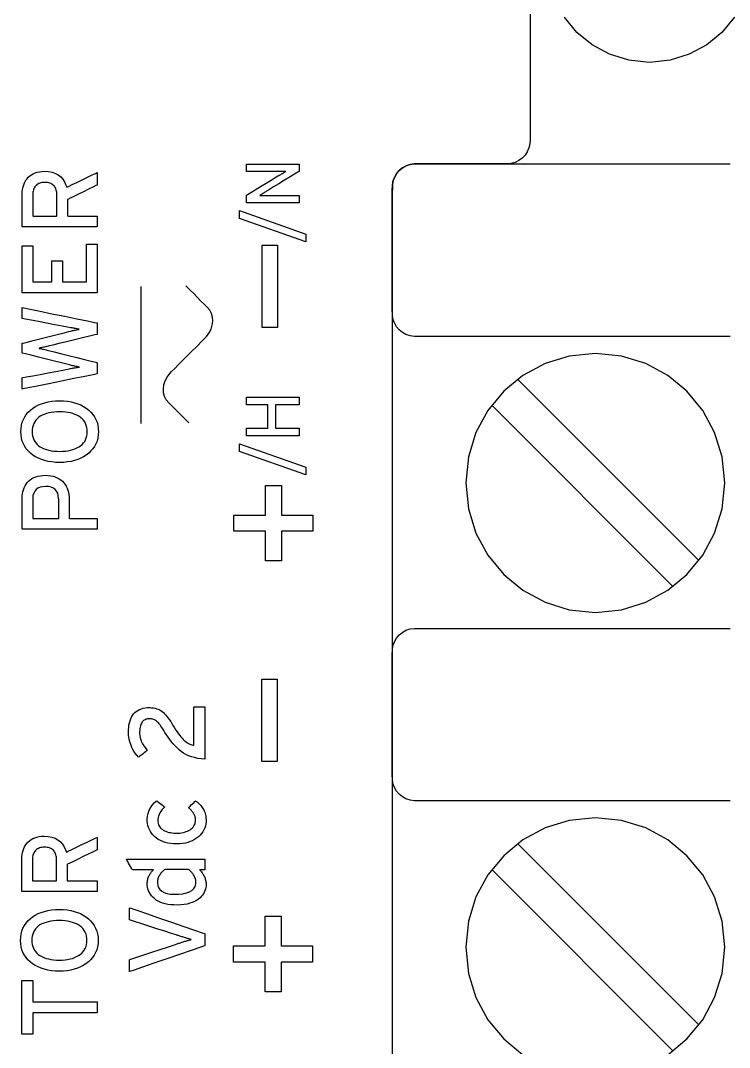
# Model space of a CAD drawing. Extents: x 1 to 47.7, y 0.2 to 35.
# Drawn here: x 36.652 to 37.568, y 16.23 to 17.557 of the extents above; entities that cross this region are included whole.
import ezdxf

# ---------------------------------------------------------------- set-up
doc = ezdxf.new("R2010")
doc.units = 0
doc.header["$MEASUREMENT"] = 0
doc.layers.add('7_0_____DWG', color=7, linetype='CONTINUOUS')

msp = doc.modelspace()

# ---------------------------------------------------------------- linework, layer by layer
at = {"layer": '7_0_____DWG'}
for points in [[(37.3103, 17.581), (37.3103, 17.546), (37.3103, 17.5077), (37.3103, 17.4703), (37.3103, 17.4377), (37.3103, 17.4138), (37.3103, 17.4027), (37.31, 17.3977), (37.3087, 17.3923), (37.3065, 17.3873), (37.3036, 17.3829), (37.2999, 17.379), (37.2957, 17.3758), (37.2909, 17.3735), (37.2857, 17.372), (37.2801, 17.3714)], [(37.5741, 17.5611), (37.5579, 17.5415), (37.5383, 17.5254), (37.5158, 17.5131), (37.4909, 17.5054), (37.4642, 17.5027), (37.4375, 17.5054), (37.4127, 17.5131), (37.3902, 17.5254), (37.3706, 17.5415), (37.3544, 17.5611)], [(37.5685, 17.1486), (37.5362, 17.1486), (37.4821, 17.1486), (37.4145, 17.1486), (37.3415, 17.1486), (37.2714, 17.1486), (37.2126, 17.1486), (37.1733, 17.1486), (37.1606, 17.1486), (37.155, 17.1493), (37.1498, 17.151), (37.1451, 17.1536), (37.141, 17.1571), (37.1375, 17.1612), (37.1348, 17.166), (37.133, 17.1712), (37.1322, 17.1769), (37.1321, 17.1819), (37.1321, 17.196), (37.1321, 17.2183), (37.1321, 17.2456), (37.1321, 17.2744), (37.1321, 17.3016), (37.1321, 17.3239), (37.1321, 17.3381), (37.1322, 17.3431), (37.133, 17.3487), (37.1348, 17.354), (37.1375, 17.3587), (37.141, 17.3629), (37.1451, 17.3663), (37.1498, 17.369), (37.155, 17.3707), (37.1606, 17.3714), (37.1733, 17.3714), (37.2126, 17.3714), (37.2714, 17.3714), (37.3415, 17.3714), (37.4145, 17.3714), (37.4821, 17.3714), (37.5362, 17.3714), (37.5685, 17.3714)], [(37.2801, 17.3714), (37.2759, 17.3714), (37.2645, 17.3714), (37.2481, 17.3714), (37.2288, 17.3714), (37.2087, 17.3714), (37.1898, 17.3714), (37.1743, 17.3714), (37.1641, 17.3714), (37.1603, 17.3714), (37.155, 17.3707), (37.15, 17.369), (37.1454, 17.3666), (37.1414, 17.3633), (37.138, 17.3595), (37.1353, 17.355), (37.1334, 17.3501), (37.1323, 17.3447), (37.1321, 17.3295), (37.1321, 17.2069), (37.1321, 16.9797), (37.1321, 16.6828), (37.1321, 16.3509), (37.1321, 16.019)], [(37.0204, 17.2809), (37.0204, 17.2709), (36.9349, 17.3011), (36.9349, 17.3111), (37.0204, 17.2809)], [(36.7511, 17.205), (36.6539, 17.205), (36.6539, 17.2657), (36.668, 17.2657), (36.668, 17.2191), (36.6922, 17.2191), (36.6922, 17.2462), (36.7063, 17.2462), (36.7063, 17.2191), (36.737, 17.2191), (36.737, 17.2677), (36.7511, 17.2677), (36.7511, 17.205)], [(36.984, 17.1602), (36.9641, 17.1602), (36.9641, 17.2664), (36.984, 17.2664), (36.984, 17.1602)], [(36.8077, 17.036), (36.8077, 17.2132)], [(36.8696, 17.0368), (36.8689, 17.0375), (36.8669, 17.0395), (36.8639, 17.0425), (36.8602, 17.0462), (36.856, 17.0504), (36.8517, 17.0547), (36.8474, 17.059), (36.8434, 17.063), (36.8402, 17.0667), (36.8379, 17.0711), (36.8367, 17.0758), (36.8364, 17.0809), (36.837, 17.086), (36.8386, 17.0912), (36.8412, 17.0961), (36.8446, 17.1008), (36.8469, 17.1032), (36.8506, 17.1069), (36.8567, 17.113), (36.8643, 17.1206), (36.8723, 17.1286), (36.8799, 17.1362), (36.886, 17.1423), (36.8897, 17.146), (36.892, 17.1484), (36.8954, 17.1531), (36.898, 17.1581), (36.8996, 17.1632), (36.9002, 17.1684), (36.8999, 17.1734), (36.8987, 17.1782), (36.8964, 17.1825), (36.8932, 17.1863), (36.8891, 17.1903), (36.8846, 17.1948), (36.88, 17.1994), (36.8756, 17.2039), (36.8716, 17.2079), (36.8683, 17.2111), (36.8662, 17.2132), (36.8654, 17.214)], [(37.5282, 16.859), (37.2939, 17.0933)], [(37.0117, 17.0603), (36.9811, 17.0603), (36.9811, 17.03), (37.0117, 17.03), (37.0117, 17.0201), (36.9436, 17.0201), (36.9436, 17.03), (36.9712, 17.03), (36.9712, 17.0603), (36.9436, 17.0603), (36.9436, 17.0702), (37.0117, 17.0702), (37.0117, 17.0603)], [(37.4947, 16.8256), (37.2605, 17.0599)], [(37.0204, 16.9798), (37.0204, 16.9697), (36.9349, 17), (36.9349, 17.01), (37.0204, 16.9798)], [(36.989, 16.9177), (37.0296, 16.9177), (37.0296, 16.897), (36.989, 16.897), (36.989, 16.8587), (36.9682, 16.8587), (36.9682, 16.897), (36.9276, 16.897), (36.9276, 16.9177), (36.9682, 16.9177), (36.9682, 16.9562), (36.989, 16.9562), (36.989, 16.9177)], [(37.5685, 16.5485), (37.5362, 16.5485), (37.4821, 16.5485), (37.4145, 16.5485), (37.3415, 16.5485), (37.2714, 16.5485), (37.2126, 16.5485), (37.1733, 16.5485), (37.1606, 16.5486), (37.155, 16.5493), (37.1498, 16.551), (37.1451, 16.5536), (37.141, 16.5571), (37.1375, 16.5612), (37.1348, 16.566), (37.133, 16.5712), (37.1322, 16.5769), (37.1321, 16.5819), (37.1321, 16.596), (37.1321, 16.6183), (37.1321, 16.6456), (37.1321, 16.6744), (37.1321, 16.7016), (37.1321, 16.7239), (37.1321, 16.7381), (37.1322, 16.7431), (37.133, 16.7487), (37.1348, 16.754), (37.1375, 16.7587), (37.141, 16.7629), (37.1451, 16.7663), (37.1498, 16.769), (37.155, 16.7707), (37.1606, 16.7714), (37.1733, 16.7714), (37.2126, 16.7714), (37.2714, 16.7714), (37.3415, 16.7714), (37.4145, 16.7714), (37.4821, 16.7714), (37.5362, 16.7714), (37.5685, 16.7714)], [(36.9836, 16.5996), (36.9637, 16.5996), (36.9637, 16.7058), (36.9836, 16.7058), (36.9836, 16.5996)], [(37.4879, 16.2206), (37.5127, 16.241), (37.5331, 16.2658), (37.5485, 16.2943), (37.5582, 16.3257), (37.5616, 16.3594), (37.5582, 16.3931), (37.5485, 16.4245), (37.5331, 16.4529), (37.5127, 16.4777), (37.4879, 16.4981), (37.4596, 16.5136), (37.4282, 16.5233), (37.3945, 16.5267), (37.3608, 16.5233), (37.3294, 16.5136), (37.3009, 16.4981), (37.2761, 16.4777), (37.2557, 16.4529), (37.2402, 16.4245), (37.2305, 16.3931), (37.227, 16.3594), (37.2305, 16.3257), (37.2402, 16.2943), (37.2557, 16.2658), (37.2761, 16.241), (37.3009, 16.2206)], [(37.5282, 16.259), (37.2939, 16.4933)], [(37.4947, 16.2256), (37.2605, 16.4599)], [(36.9886, 16.3611), (37.0291, 16.3611), (37.0291, 16.3403), (36.9886, 16.3403), (36.9886, 16.302), (36.9678, 16.302), (36.9678, 16.3403), (36.9272, 16.3403), (36.9272, 16.3611), (36.9678, 16.3611), (36.9678, 16.3995), (36.9886, 16.3995), (36.9886, 16.3611)], [(36.6677, 16.2889), (36.7507, 16.2889), (36.7507, 16.2748), (36.6677, 16.2748), (36.6677, 16.2473), (36.6535, 16.2473), (36.6535, 16.3164), (36.6677, 16.3164), (36.6677, 16.2889)]]:
    msp.add_lwpolyline(points, dxfattribs=at)
for points in [[(37.0117, 17.3619), (37.0101, 17.361), (37.006, 17.3584), (37, 17.3547), (36.9929, 17.3504), (36.9856, 17.3459), (36.9788, 17.3417), (36.9733, 17.3383), (36.9698, 17.3362), (36.9687, 17.3355), (36.9676, 17.3348), (36.9666, 17.3342), (36.9656, 17.3336), (36.9646, 17.333), (36.9637, 17.3325), (36.9627, 17.332), (36.9619, 17.3314), (36.961, 17.3309), (36.9615, 17.3307), (36.9632, 17.3307), (36.9649, 17.3307), (36.9666, 17.3308), (36.9684, 17.3308), (36.9703, 17.3308), (36.9722, 17.3308), (36.9741, 17.3308), (36.9761, 17.3308), (36.9774, 17.3308), (36.9805, 17.3308), (36.9853, 17.3308), (36.991, 17.3308), (36.9971, 17.3308), (37.0028, 17.3308), (37.0075, 17.3308), (37.0107, 17.3308), (37.0117, 17.3308), (37.0117, 17.3304), (37.0117, 17.3294), (37.0117, 17.328), (37.0117, 17.3264), (37.0117, 17.3248), (37.0117, 17.3233), (37.0117, 17.3221), (37.0117, 17.3214), (37.0112, 17.3213), (37.0068, 17.3213), (36.9988, 17.3213), (36.9884, 17.3213), (36.9768, 17.3213), (36.9654, 17.3213), (36.9552, 17.3213), (36.9476, 17.3213), (36.9438, 17.3213), (36.9436, 17.3214), (36.9436, 17.3223), (36.9436, 17.3236), (36.9436, 17.3252), (36.9436, 17.3269), (36.9436, 17.3286), (36.9436, 17.33), (36.9436, 17.331), (36.9436, 17.3313), (36.9451, 17.3322), (36.9492, 17.3347), (36.955, 17.3382), (36.9618, 17.3423), (36.969, 17.3466), (36.9756, 17.3506), (36.981, 17.3538), (36.9844, 17.3559), (36.9855, 17.3566), (36.9868, 17.3573), (36.988, 17.358), (36.9892, 17.3587), (36.9903, 17.3593), (36.9914, 17.36), (36.9925, 17.3605), (36.9935, 17.3611), (36.9944, 17.3616), (36.9939, 17.3618), (36.9922, 17.3618), (36.9904, 17.3618), (36.9887, 17.3618), (36.9868, 17.3618), (36.985, 17.3618), (36.983, 17.3618), (36.9811, 17.3618), (36.979, 17.3617), (36.9778, 17.3617), (36.9746, 17.3617), (36.9699, 17.3617), (36.9642, 17.3617), (36.9582, 17.3617), (36.9525, 17.3617), (36.9477, 17.3617), (36.9446, 17.3617), (36.9436, 17.3618), (36.9436, 17.3622), (36.9436, 17.3632), (36.9436, 17.3646), (36.9436, 17.3662), (36.9436, 17.3678), (36.9436, 17.3693), (36.9436, 17.3705), (36.9436, 17.3712), (36.9441, 17.3713), (36.9485, 17.3713), (36.9565, 17.3713), (36.9669, 17.3713), (36.9785, 17.3713), (36.9899, 17.3713), (37.0001, 17.3713), (37.0077, 17.3713), (37.0114, 17.3713), (37.0117, 17.3711), (37.0117, 17.3704), (37.0117, 17.3692), (37.0117, 17.3677), (37.0117, 17.3661), (37.0117, 17.3645), (37.0117, 17.3632), (37.0117, 17.3623)], [(36.683, 17.362), (36.6881, 17.3616), (36.6928, 17.3607), (36.697, 17.3593), (36.7007, 17.3573), (36.7039, 17.3548), (36.7066, 17.3518), (36.7088, 17.3482), (36.7105, 17.3441), (36.7116, 17.3413), (36.714, 17.3425), (36.7187, 17.3448), (36.7247, 17.3477), (36.7315, 17.351), (36.7383, 17.3543), (36.7443, 17.3572), (36.7488, 17.3593), (36.751, 17.3604), (36.7511, 17.3601), (36.7511, 17.3588), (36.7511, 17.3566), (36.7511, 17.354), (36.7511, 17.3512), (36.7511, 17.3485), (36.7511, 17.3462), (36.7511, 17.3447), (36.7511, 17.3442), (36.7494, 17.3434), (36.7454, 17.3414), (36.7398, 17.3387), (36.7334, 17.3356), (36.7268, 17.3324), (36.7207, 17.3294), (36.7159, 17.3271), (36.7131, 17.3257), (36.7126, 17.3254), (36.7126, 17.3239), (36.7126, 17.3213), (36.7126, 17.318), (36.7126, 17.3144), (36.7126, 17.3108), (36.7126, 17.3076), (36.7126, 17.3053), (36.7126, 17.3043), (36.7136, 17.3042), (36.717, 17.3042), (36.7222, 17.3042), (36.7285, 17.3042), (36.7352, 17.3042), (36.7415, 17.3042), (36.7467, 17.3042), (36.7501, 17.3042), (36.7511, 17.3042), (36.7511, 17.3035), (36.7511, 17.302), (36.7511, 17.3), (36.7511, 17.2977), (36.7511, 17.2953), (36.7511, 17.2931), (36.7511, 17.2915), (36.7511, 17.2905), (36.75, 17.2904), (36.7429, 17.2904), (36.7307, 17.2904), (36.7154, 17.2904), (36.6987, 17.2904), (36.6823, 17.2904), (36.6682, 17.2904), (36.6582, 17.2904), (36.6539, 17.2904), (36.6539, 17.2917), (36.6539, 17.2956), (36.6539, 17.3013), (36.6539, 17.3081), (36.6539, 17.3153), (36.6539, 17.322), (36.6539, 17.3274), (36.6539, 17.3309), (36.6539, 17.3325), (36.6541, 17.3354), (36.6544, 17.3382), (36.6549, 17.3408), (36.6556, 17.3433), (36.6565, 17.3458), (36.6576, 17.3481), (36.6588, 17.3503), (36.6603, 17.3524), (36.6619, 17.3543), (36.6638, 17.3561), (36.6659, 17.3576), (36.6682, 17.3589), (36.6707, 17.36), (36.6735, 17.3608), (36.6764, 17.3614), (36.6796, 17.3618)], [(36.6834, 17.3477), (36.6816, 17.3476), (36.6799, 17.3474), (36.6783, 17.3471), (36.6768, 17.3467), (36.6755, 17.3461), (36.6742, 17.3455), (36.6731, 17.3447), (36.6721, 17.3438), (36.6711, 17.3428), (36.6703, 17.3417), (36.6696, 17.3405), (36.669, 17.3392), (36.6685, 17.3378), (36.6681, 17.3364), (36.6678, 17.3348), (36.6676, 17.3332), (36.6676, 17.3317), (36.6676, 17.3303), (36.6676, 17.3273), (36.6676, 17.3231), (36.6676, 17.3183), (36.6676, 17.3135), (36.6676, 17.3092), (36.6676, 17.306), (36.6676, 17.3043), (36.6682, 17.3042), (36.671, 17.3042), (36.6753, 17.3042), (36.6805, 17.3042), (36.686, 17.3042), (36.6913, 17.3042), (36.6956, 17.3042), (36.6983, 17.3042), (36.6989, 17.3043), (36.6989, 17.306), (36.6989, 17.3092), (36.6989, 17.3135), (36.6989, 17.3183), (36.6989, 17.3231), (36.6989, 17.3273), (36.6989, 17.3303), (36.6989, 17.3317), (36.6989, 17.3332), (36.6987, 17.3348), (36.6985, 17.3363), (36.6981, 17.3377), (36.6977, 17.3391), (36.6971, 17.3404), (36.6964, 17.3416), (36.6956, 17.3427), (36.6947, 17.3437), (36.6937, 17.3446), (36.6925, 17.3454), (36.6913, 17.3461), (36.6899, 17.3467), (36.6885, 17.3471), (36.6869, 17.3474), (36.6852, 17.3476)], [(36.7511, 17.166), (36.7511, 17.1654), (36.7511, 17.164), (36.7511, 17.162), (36.7511, 17.1596), (36.7511, 17.1571), (36.7511, 17.1548), (36.7511, 17.1528), (36.7511, 17.1516), (36.751, 17.1512), (36.7478, 17.1505), (36.7412, 17.1489), (36.7321, 17.1467), (36.7217, 17.1442), (36.7111, 17.1416), (36.7013, 17.1393), (36.6937, 17.1374), (36.6891, 17.1363), (36.6876, 17.136), (36.686, 17.1356), (36.6844, 17.1352), (36.6829, 17.1349), (36.6814, 17.1346), (36.68, 17.1343), (36.6786, 17.134), (36.6772, 17.1337), (36.6759, 17.1334), (36.6762, 17.1332), (36.6776, 17.1329), (36.679, 17.1326), (36.6804, 17.1323), (36.6818, 17.132), (36.6833, 17.1317), (36.6849, 17.1313), (36.6864, 17.131), (36.688, 17.1306), (36.6899, 17.1302), (36.6954, 17.1288), (36.7037, 17.1267), (36.7138, 17.1241), (36.7245, 17.1214), (36.7346, 17.1189), (36.7432, 17.1167), (36.7491, 17.1152), (36.7511, 17.1147), (36.7511, 17.1141), (36.7511, 17.1127), (36.7511, 17.1107), (36.7511, 17.1083), (36.7511, 17.1059), (36.7511, 17.1036), (36.7511, 17.1017), (36.7511, 17.1005), (36.7508, 17.1002), (36.7456, 17.0992), (36.7351, 17.097), (36.7208, 17.0941), (36.7047, 17.0908), (36.6883, 17.0875), (36.6734, 17.0844), (36.6617, 17.082), (36.6549, 17.0807), (36.6539, 17.0806), (36.6539, 17.0816), (36.6539, 17.0833), (36.6539, 17.0855), (36.6539, 17.088), (36.6539, 17.0905), (36.6539, 17.0926), (36.6539, 17.0943), (36.6539, 17.0951), (36.655, 17.0954), (36.6598, 17.0963), (36.6676, 17.0978), (36.6772, 17.0996), (36.6876, 17.1016), (36.6977, 17.1035), (36.7064, 17.1052), (36.7126, 17.1063), (36.7153, 17.1068), (36.7166, 17.1071), (36.718, 17.1074), (36.7194, 17.1076), (36.7208, 17.1079), (36.7223, 17.1081), (36.7238, 17.1084), (36.7252, 17.1086), (36.7267, 17.1088), (36.7279, 17.109), (36.7265, 17.1093), (36.725, 17.1096), (36.7235, 17.1099), (36.7221, 17.1102), (36.7207, 17.1105), (36.7192, 17.1108), (36.7178, 17.1111), (36.7164, 17.1114), (36.7152, 17.1117), (36.7117, 17.1126), (36.7049, 17.1143), (36.6958, 17.1166), (36.6855, 17.1192), (36.6751, 17.1219), (36.6658, 17.1242), (36.6585, 17.1261), (36.6544, 17.1271), (36.6539, 17.1274), (36.6539, 17.1282), (36.6539, 17.1298), (36.6539, 17.1317), (36.6539, 17.1338), (36.6539, 17.1358), (36.6539, 17.1377), (36.6539, 17.139), (36.6539, 17.1397), (36.6552, 17.14), (36.6603, 17.1413), (36.6684, 17.1434), (36.6784, 17.1459), (36.689, 17.1486), (36.6993, 17.1511), (36.7081, 17.1533), (36.7143, 17.1549), (36.7168, 17.1555), (36.7179, 17.1558), (36.7191, 17.1561), (36.7203, 17.1564), (36.7216, 17.1566), (36.7229, 17.1569), (36.7242, 17.1572), (36.7255, 17.1574), (36.7269, 17.1577), (36.7278, 17.158), (36.7264, 17.1582), (36.7249, 17.1585), (36.7235, 17.1588), (36.7222, 17.159), (36.7209, 17.1592), (36.7197, 17.1594), (36.7185, 17.1596), (36.7174, 17.1598), (36.7164, 17.1599), (36.7126, 17.1606), (36.7055, 17.162), (36.6961, 17.1637), (36.6856, 17.1657), (36.675, 17.1677), (36.6656, 17.1695), (36.6583, 17.1708), (36.6543, 17.1716), (36.6539, 17.1718), (36.6539, 17.1729), (36.6539, 17.1746), (36.6539, 17.1768), (36.6539, 17.1792), (36.6539, 17.1816), (36.6539, 17.1836), (36.6539, 17.1851), (36.6539, 17.1858), (36.6561, 17.1854), (36.6643, 17.1837), (36.6771, 17.1811), (36.6925, 17.1779), (36.709, 17.1746), (36.7248, 17.1713), (36.7383, 17.1686), (36.7476, 17.1667)], [(37.3945, 16.792), (37.4282, 16.7954), (37.4596, 16.8052), (37.4879, 16.8206), (37.5127, 16.841), (37.5331, 16.8658), (37.5485, 16.8943), (37.5582, 16.9257), (37.5616, 16.9595), (37.5582, 16.9931), (37.5485, 17.0245), (37.5331, 17.053), (37.5127, 17.0777), (37.4879, 17.0981), (37.4596, 17.1136), (37.4282, 17.1233), (37.3945, 17.1267), (37.3608, 17.1233), (37.3294, 17.1136), (37.3009, 17.0981), (37.2761, 17.0777), (37.2557, 17.053), (37.2402, 17.0245), (37.2305, 16.9931), (37.227, 16.9595), (37.2305, 16.9257), (37.2402, 16.8943), (37.2557, 16.8658), (37.2761, 16.841), (37.3009, 16.8206), (37.3294, 16.8052), (37.3608, 16.7954)], [(36.7025, 17.0655), (36.7076, 17.0653), (36.7126, 17.0648), (36.7172, 17.0641), (36.7217, 17.063), (36.7258, 17.0617), (36.7298, 17.0601), (36.7334, 17.0582), (36.7369, 17.056), (36.7401, 17.0535), (36.7429, 17.0508), (36.7454, 17.0478), (36.7476, 17.0447), (36.7493, 17.0413), (36.7507, 17.0377), (36.7517, 17.0338), (36.7524, 17.0298), (36.7526, 17.0255), (36.7524, 17.0213), (36.7517, 17.0173), (36.7507, 17.0135), (36.7493, 17.0099), (36.7476, 17.0066), (36.7454, 17.0035), (36.7429, 17.0006), (36.7401, 16.9979), (36.7369, 16.9954), (36.7334, 16.9932), (36.7298, 16.9912), (36.7258, 16.9896), (36.7217, 16.9882), (36.7172, 16.9871), (36.7126, 16.9864), (36.7076, 16.9859), (36.7025, 16.9857), (36.6973, 16.9859), (36.6924, 16.9864), (36.6877, 16.9871), (36.6832, 16.9882), (36.679, 16.9896), (36.6751, 16.9912), (36.6714, 16.9932), (36.6679, 16.9954), (36.6647, 16.9979), (36.6619, 17.0006), (36.6594, 17.0035), (36.6573, 17.0066), (36.6556, 17.0099), (36.6542, 17.0135), (36.6532, 17.0173), (36.6526, 17.0213), (36.6523, 17.0255), (36.6526, 17.0298), (36.6532, 17.0338), (36.6542, 17.0377), (36.6556, 17.0413), (36.6573, 17.0447), (36.6594, 17.0478), (36.6619, 17.0508), (36.6647, 17.0535), (36.6679, 17.056), (36.6714, 17.0582), (36.6751, 17.0601), (36.679, 17.0617), (36.6832, 17.063), (36.6877, 17.0641), (36.6924, 17.0648), (36.6973, 17.0653)], [(36.7025, 17.0511), (36.6986, 17.051), (36.695, 17.0507), (36.6916, 17.0503), (36.6884, 17.0497), (36.6853, 17.0489), (36.6825, 17.0479), (36.6799, 17.0467), (36.6774, 17.0454), (36.6752, 17.0439), (36.6733, 17.0422), (36.6716, 17.0403), (36.6702, 17.0383), (36.669, 17.0361), (36.6681, 17.0337), (36.6674, 17.0311), (36.667, 17.0284), (36.6669, 17.0255), (36.667, 17.0227), (36.6674, 17.02), (36.6681, 17.0175), (36.669, 17.0152), (36.6702, 17.013), (36.6716, 17.011), (36.6733, 17.0091), (36.6752, 17.0074), (36.6774, 17.0059), (36.6799, 17.0045), (36.6825, 17.0034), (36.6853, 17.0024), (36.6884, 17.0015), (36.6916, 17.0009), (36.695, 17.0005), (36.6986, 17.0002), (36.7025, 17.0001), (36.7062, 17.0002), (36.7098, 17.0005), (36.7132, 17.0009), (36.7164, 17.0015), (36.7194, 17.0024), (36.7222, 17.0034), (36.7248, 17.0045), (36.7272, 17.0059), (36.7295, 17.0074), (36.7315, 17.0091), (36.7333, 17.011), (36.7348, 17.013), (36.736, 17.0152), (36.7369, 17.0175), (36.7376, 17.02), (36.738, 17.0227), (36.7381, 17.0255), (36.738, 17.0284), (36.7376, 17.0311), (36.7369, 17.0337), (36.736, 17.0361), (36.7348, 17.0383), (36.7333, 17.0403), (36.7315, 17.0422), (36.7295, 17.0439), (36.7272, 17.0454), (36.7248, 17.0467), (36.7222, 17.0479), (36.7194, 17.0489), (36.7164, 17.0497), (36.7132, 17.0503), (36.7098, 17.0507), (36.7062, 17.051)], [(36.6843, 16.9692), (36.6877, 16.969), (36.6909, 16.9686), (36.6939, 16.968), (36.6967, 16.9672), (36.6994, 16.9661), (36.7018, 16.9648), (36.704, 16.9633), (36.706, 16.9615), (36.7079, 16.9595), (36.7095, 16.9574), (36.7109, 16.9551), (36.7121, 16.9527), (36.7131, 16.9501), (36.7138, 16.9474), (36.7144, 16.9445), (36.7147, 16.9415), (36.7149, 16.9383), (36.7149, 16.9372), (36.7149, 16.9349), (36.7149, 16.9314), (36.7149, 16.9273), (36.7149, 16.923), (36.7149, 16.919), (36.7149, 16.9158), (36.7149, 16.9138), (36.715, 16.9134), (36.7172, 16.9134), (36.7215, 16.9134), (36.7271, 16.9134), (36.7333, 16.9134), (36.7395, 16.9134), (36.745, 16.9134), (36.7491, 16.9134), (36.751, 16.9134), (36.7511, 16.913), (36.7511, 16.9118), (36.7511, 16.9099), (36.7511, 16.9076), (36.7511, 16.9052), (36.7511, 16.903), (36.7511, 16.9011), (36.7511, 16.8999), (36.7509, 16.8995), (36.7457, 16.8995), (36.7348, 16.8995), (36.7201, 16.8995), (36.7034, 16.8995), (36.6867, 16.8995), (36.6716, 16.8995), (36.6602, 16.8995), (36.6543, 16.8995), (36.6539, 16.9002), (36.6539, 16.9034), (36.6539, 16.9086), (36.6539, 16.915), (36.6539, 16.9219), (36.6539, 16.9285), (36.6539, 16.934), (36.6539, 16.9377), (36.6539, 16.9393), (36.654, 16.9423), (36.6544, 16.9452), (36.6549, 16.9479), (36.6556, 16.9506), (36.6566, 16.953), (36.6577, 16.9554), (36.6591, 16.9576), (36.6606, 16.9597), (36.6624, 16.9616), (36.6644, 16.9634), (36.6666, 16.9649), (36.6691, 16.9662), (36.6717, 16.9672), (36.6745, 16.968), (36.6776, 16.9686), (36.6809, 16.969)], [(36.6843, 16.9548), (36.6805, 16.9545), (36.6772, 16.9537), (36.6744, 16.9525), (36.6721, 16.9508), (36.6702, 16.9486), (36.6689, 16.946), (36.668, 16.9429), (36.6676, 16.9394), (36.6676, 16.938), (36.6676, 16.9355), (36.6676, 16.9318), (36.6676, 16.9274), (36.6676, 16.9228), (36.6676, 16.9186), (36.6676, 16.9153), (36.6676, 16.9135), (36.6681, 16.9134), (36.6709, 16.9134), (36.6756, 16.9134), (36.6813, 16.9134), (36.6874, 16.9134), (36.6932, 16.9134), (36.6978, 16.9134), (36.7007, 16.9134), (36.7012, 16.9135), (36.7012, 16.9153), (36.7012, 16.9186), (36.7012, 16.9228), (36.7012, 16.9274), (36.7012, 16.9318), (36.7012, 16.9355), (36.7012, 16.938), (36.7011, 16.9394), (36.7007, 16.943), (36.6999, 16.9461), (36.6985, 16.9488), (36.6966, 16.951), (36.6943, 16.9526), (36.6914, 16.9538), (36.6881, 16.9546)], [(36.89, 16.6025), (36.8854, 16.6029), (36.8809, 16.6035), (36.8768, 16.6044), (36.8728, 16.6055), (36.8691, 16.6068), (36.8656, 16.6084), (36.8624, 16.6102), (36.8594, 16.6123), (36.8567, 16.6146), (36.8541, 16.617), (36.8516, 16.6195), (36.8492, 16.6222), (36.8468, 16.6249), (36.8446, 16.6278), (36.8425, 16.6307), (36.8405, 16.6337), (36.8385, 16.6369), (36.8369, 16.6396), (36.8357, 16.6417), (36.8344, 16.6435), (36.8333, 16.6452), (36.8321, 16.6468), (36.831, 16.6482), (36.83, 16.6494), (36.8289, 16.6504), (36.828, 16.6513), (36.827, 16.6521), (36.826, 16.6527), (36.825, 16.6532), (36.824, 16.6536), (36.823, 16.654), (36.8219, 16.6543), (36.8209, 16.6545), (36.8198, 16.6546), (36.8187, 16.6547), (36.8174, 16.6546), (36.8161, 16.6545), (36.8149, 16.6542), (36.8138, 16.6539), (36.8127, 16.6534), (36.8117, 16.6529), (36.8108, 16.6522), (36.81, 16.6514), (36.8092, 16.6505), (36.8084, 16.6494), (36.8078, 16.6482), (36.8072, 16.6469), (36.8068, 16.6454), (36.8064, 16.6438), (36.8061, 16.642), (36.8059, 16.6401), (36.8058, 16.6381), (36.8058, 16.6357), (36.8061, 16.6328), (36.8066, 16.63), (36.8073, 16.6273), (36.8083, 16.6247), (36.8095, 16.6222), (36.811, 16.6197), (36.8127, 16.6173), (36.8146, 16.6149), (36.8154, 16.6138), (36.8146, 16.6132), (36.8132, 16.6121), (36.8115, 16.6107), (36.8097, 16.6091), (36.8078, 16.6076), (36.8062, 16.6063), (36.805, 16.6054), (36.8045, 16.6049), (36.8023, 16.6074), (36.7997, 16.6107), (36.7976, 16.6141), (36.7957, 16.6176), (36.7942, 16.6212), (36.7929, 16.625), (36.7921, 16.6289), (36.7915, 16.6329), (36.7913, 16.6371), (36.7914, 16.6404), (36.7916, 16.6435), (36.792, 16.6465), (36.7926, 16.6493), (36.7934, 16.652), (36.7943, 16.6544), (36.7953, 16.6568), (36.7966, 16.6589), (36.798, 16.6609), (36.7996, 16.6627), (36.8015, 16.6642), (36.8035, 16.6655), (36.8057, 16.6667), (36.808, 16.6676), (36.8105, 16.6683), (36.8133, 16.6687), (36.8161, 16.669), (36.8189, 16.669), (36.8213, 16.6689), (36.8236, 16.6686), (36.8257, 16.6682), (36.8277, 16.6676), (36.8297, 16.6669), (36.8315, 16.6661), (36.8332, 16.6651), (36.8348, 16.664), (36.8364, 16.6626), (36.8379, 16.6611), (36.8395, 16.6594), (36.841, 16.6576), (36.8426, 16.6555), (36.8442, 16.6533), (36.8459, 16.651), (36.8475, 16.6484), (36.8492, 16.6457), (36.851, 16.6428), (36.8527, 16.6401), (36.8544, 16.6376), (36.856, 16.6353), (36.8576, 16.6331), (36.8591, 16.6312), (36.8606, 16.6295), (36.862, 16.628), (36.8633, 16.6267), (36.8647, 16.6255), (36.8661, 16.6245), (36.8675, 16.6235), (36.8689, 16.6227), (36.8704, 16.622), (36.8719, 16.6213), (36.8734, 16.6208), (36.8749, 16.6204), (36.8759, 16.6204), (36.8759, 16.6232), (36.8759, 16.6288), (36.8759, 16.6363), (36.8759, 16.6446), (36.8759, 16.653), (36.8759, 16.6606), (36.8759, 16.6664), (36.8759, 16.6696), (36.8761, 16.67), (36.8771, 16.67), (36.8788, 16.67), (36.881, 16.67), (36.8834, 16.67), (36.8857, 16.67), (36.8878, 16.67), (36.8893, 16.67), (36.89, 16.67), (36.89, 16.6685), (36.89, 16.6628), (36.89, 16.654), (36.89, 16.6432), (36.89, 16.6318), (36.89, 16.6207), (36.89, 16.6114), (36.89, 16.6049)], [(36.838, 16.5406), (36.8361, 16.5387), (36.8344, 16.5368), (36.833, 16.5349), (36.8318, 16.5329), (36.8308, 16.5309), (36.83, 16.5289), (36.8295, 16.5269), (36.8292, 16.5249), (36.8291, 16.5229), (36.8293, 16.5213), (36.8296, 16.5197), (36.83, 16.5182), (36.8306, 16.5168), (36.8314, 16.5155), (36.8324, 16.5142), (36.8335, 16.513), (36.8348, 16.5119), (36.8363, 16.5109), (36.8379, 16.51), (36.8396, 16.5092), (36.8414, 16.5085), (36.8434, 16.5079), (36.8455, 16.5075), (36.8478, 16.5071), (36.8502, 16.5069), (36.8527, 16.5068), (36.8552, 16.5069), (36.8575, 16.507), (36.8598, 16.5073), (36.8619, 16.5077), (36.8639, 16.5082), (36.8658, 16.5088), (36.8676, 16.5095), (36.8693, 16.5103), (36.8709, 16.5113), (36.8724, 16.5123), (36.8737, 16.5135), (36.8749, 16.5147), (36.8759, 16.5161), (36.8767, 16.5175), (36.8773, 16.519), (36.8777, 16.5207), (36.878, 16.5224), (36.878, 16.5241), (36.878, 16.5252), (36.8779, 16.5262), (36.8777, 16.5273), (36.8775, 16.5283), (36.8772, 16.5293), (36.8768, 16.5302), (36.8764, 16.5311), (36.8759, 16.532), (36.8754, 16.5328), (36.8748, 16.5336), (36.8741, 16.5344), (36.8734, 16.5353), (36.8727, 16.5361), (36.8719, 16.537), (36.8711, 16.5378), (36.8702, 16.5387), (36.8692, 16.5396), (36.8692, 16.54), (36.8699, 16.5407), (36.8711, 16.5419), (36.8725, 16.5433), (36.8741, 16.5448), (36.8756, 16.5462), (36.8768, 16.5475), (36.8777, 16.5483), (36.878, 16.5486), (36.8793, 16.5477), (36.8805, 16.5468), (36.8816, 16.5457), (36.8827, 16.5447), (36.8838, 16.5436), (36.8848, 16.5424), (36.8858, 16.5411), (36.8867, 16.5399), (36.8876, 16.5385), (36.8885, 16.5371), (36.8892, 16.5356), (36.8898, 16.534), (36.8904, 16.5323), (36.8908, 16.5305), (36.8912, 16.5286), (36.8914, 16.5266), (36.8916, 16.5245), (36.8915, 16.5219), (36.8912, 16.519), (36.8907, 16.5163), (36.8898, 16.5136), (36.8887, 16.5111), (36.8874, 16.5087), (36.8857, 16.5065), (36.8839, 16.5043), (36.8817, 16.5023), (36.8794, 16.5004), (36.8768, 16.4986), (36.8741, 16.4971), (36.8712, 16.4959), (36.8681, 16.4948), (36.8648, 16.494), (36.8613, 16.4934), (36.8577, 16.493), (36.8538, 16.4929), (36.8497, 16.493), (36.8459, 16.4934), (36.8422, 16.494), (36.8388, 16.4949), (36.8356, 16.4959), (36.8326, 16.4973), (36.8299, 16.4988), (36.8273, 16.5006), (36.825, 16.5026), (36.823, 16.5046), (36.8212, 16.5068), (36.8196, 16.5091), (36.8183, 16.5115), (36.8172, 16.514), (36.8164, 16.5166), (36.8159, 16.5194), (36.8156, 16.5223), (36.8156, 16.5255), (36.816, 16.5289), (36.8166, 16.5321), (36.8176, 16.5351), (36.8189, 16.5381), (36.8205, 16.5408), (36.8224, 16.5434), (36.8247, 16.5459), (36.8272, 16.5482), (36.8281, 16.5486), (36.829, 16.5479), (36.8303, 16.5468), (36.8319, 16.5455), (36.8336, 16.5441), (36.8353, 16.5428), (36.8367, 16.5416), (36.8377, 16.5409)], [(36.6825, 16.503), (36.6877, 16.5026), (36.6924, 16.5017), (36.6966, 16.5003), (36.7002, 16.4983), (36.7034, 16.4958), (36.7062, 16.4928), (36.7084, 16.4892), (36.7101, 16.4851), (36.7112, 16.4823), (36.7136, 16.4835), (36.7182, 16.4858), (36.7243, 16.4887), (36.7311, 16.492), (36.7379, 16.4953), (36.7439, 16.4982), (36.7483, 16.5003), (36.7506, 16.5014), (36.7507, 16.5011), (36.7507, 16.4998), (36.7507, 16.4976), (36.7507, 16.495), (36.7507, 16.4922), (36.7507, 16.4895), (36.7507, 16.4872), (36.7507, 16.4857), (36.7507, 16.4852), (36.749, 16.4844), (36.745, 16.4824), (36.7394, 16.4797), (36.733, 16.4766), (36.7263, 16.4734), (36.7203, 16.4704), (36.7155, 16.4681), (36.7127, 16.4667), (36.7122, 16.4664), (36.7122, 16.4649), (36.7122, 16.4624), (36.7122, 16.459), (36.7122, 16.4554), (36.7122, 16.4518), (36.7122, 16.4486), (36.7122, 16.4463), (36.7122, 16.4453), (36.7132, 16.4453), (36.7166, 16.4453), (36.7218, 16.4453), (36.7281, 16.4453), (36.7348, 16.4453), (36.7411, 16.4453), (36.7463, 16.4453), (36.7497, 16.4453), (36.7507, 16.4452), (36.7507, 16.4446), (36.7507, 16.4431), (36.7507, 16.441), (36.7507, 16.4387), (36.7507, 16.4363), (36.7507, 16.4342), (36.7507, 16.4325), (36.7507, 16.4315), (36.7496, 16.4314), (36.7425, 16.4314), (36.7303, 16.4314), (36.715, 16.4314), (36.6983, 16.4314), (36.6819, 16.4314), (36.6678, 16.4314), (36.6578, 16.4314), (36.6535, 16.4314), (36.6535, 16.4327), (36.6535, 16.4366), (36.6535, 16.4423), (36.6535, 16.4492), (36.6535, 16.4563), (36.6535, 16.463), (36.6535, 16.4684), (36.6535, 16.4719), (36.6535, 16.4735), (36.6536, 16.4764), (36.654, 16.4792), (36.6545, 16.4818), (36.6552, 16.4844), (36.6561, 16.4868), (36.6572, 16.4891), (36.6584, 16.4913), (36.6599, 16.4934), (36.6615, 16.4954), (36.6634, 16.4971), (36.6655, 16.4986), (36.6678, 16.4999), (36.6703, 16.501), (36.6731, 16.5018), (36.676, 16.5024), (36.6792, 16.5028)], [(36.683, 16.4887), (36.6812, 16.4887), (36.6795, 16.4885), (36.6779, 16.4881), (36.6764, 16.4877), (36.6751, 16.4872), (36.6738, 16.4865), (36.6727, 16.4857), (36.6717, 16.4848), (36.6707, 16.4838), (36.6699, 16.4827), (36.6692, 16.4815), (36.6685, 16.4802), (36.668, 16.4788), (36.6677, 16.4774), (36.6674, 16.4758), (36.6672, 16.4742), (36.6672, 16.4727), (36.6672, 16.4713), (36.6672, 16.4683), (36.6672, 16.4641), (36.6672, 16.4593), (36.6672, 16.4545), (36.6672, 16.4502), (36.6672, 16.447), (36.6672, 16.4454), (36.6678, 16.4453), (36.6706, 16.4453), (36.6749, 16.4453), (36.6801, 16.4453), (36.6856, 16.4453), (36.6909, 16.4453), (36.6952, 16.4453), (36.6979, 16.4453), (36.6985, 16.4454), (36.6985, 16.447), (36.6985, 16.4502), (36.6985, 16.4545), (36.6985, 16.4593), (36.6985, 16.4641), (36.6985, 16.4683), (36.6985, 16.4713), (36.6985, 16.4727), (36.6985, 16.4742), (36.6983, 16.4758), (36.6981, 16.4773), (36.6977, 16.4788), (36.6972, 16.4801), (36.6967, 16.4814), (36.696, 16.4826), (36.6952, 16.4837), (36.6943, 16.4847), (36.6933, 16.4856), (36.6921, 16.4864), (36.6909, 16.4871), (36.6895, 16.4877), (36.6881, 16.4881), (36.6865, 16.4884), (36.6848, 16.4887)], [(36.89, 16.4596), (36.8898, 16.4596), (36.8891, 16.4596), (36.8881, 16.4596), (36.887, 16.4596), (36.8858, 16.4596), (36.8847, 16.4596), (36.8838, 16.4596), (36.8833, 16.4596), (36.8834, 16.4594), (36.8842, 16.4585), (36.885, 16.4576), (36.8857, 16.4567), (36.8864, 16.4557), (36.8871, 16.4548), (36.8877, 16.4538), (36.8883, 16.4528), (36.8889, 16.4518), (36.8894, 16.4508), (36.8899, 16.4497), (36.8903, 16.4486), (36.8906, 16.4474), (36.8909, 16.4462), (36.8912, 16.445), (36.8914, 16.4438), (36.8915, 16.4426), (36.8916, 16.4413), (36.8915, 16.4388), (36.8911, 16.4362), (36.8905, 16.4338), (36.8897, 16.4315), (36.8886, 16.4293), (36.8872, 16.4273), (36.8857, 16.4253), (36.8838, 16.4234), (36.8817, 16.4216), (36.8794, 16.42), (36.8768, 16.4185), (36.8738, 16.4172), (36.8706, 16.4162), (36.867, 16.4153), (36.8632, 16.4147), (36.859, 16.4143), (36.8546, 16.414), (36.8501, 16.4141), (36.8461, 16.4143), (36.8423, 16.4148), (36.8387, 16.4155), (36.8354, 16.4164), (36.8324, 16.4175), (36.8296, 16.4189), (36.8271, 16.4204), (36.8248, 16.4222), (36.8228, 16.4241), (36.8211, 16.426), (36.8196, 16.4281), (36.8183, 16.4302), (36.8173, 16.4325), (36.8165, 16.4348), (36.816, 16.4372), (36.8156, 16.4397), (36.8156, 16.442), (36.8156, 16.4433), (36.8158, 16.4445), (36.816, 16.4457), (36.8162, 16.4469), (36.8165, 16.4481), (36.8169, 16.4493), (36.8173, 16.4504), (36.8178, 16.4515), (36.8183, 16.4526), (36.8189, 16.4536), (36.8195, 16.4546), (36.8201, 16.4555), (36.8208, 16.4564), (36.8215, 16.4572), (36.8222, 16.458), (36.8229, 16.4588), (36.8237, 16.4595), (36.8233, 16.4596), (36.8209, 16.4596), (36.8172, 16.4596), (36.8128, 16.4596), (36.808, 16.4596), (36.8034, 16.4596), (36.7996, 16.4596), (36.797, 16.4596), (36.7962, 16.4597), (36.7958, 16.4602), (36.7951, 16.4616), (36.794, 16.4636), (36.7928, 16.4659), (36.7915, 16.4682), (36.7904, 16.4704), (36.7894, 16.4721), (36.7889, 16.4731), (36.7894, 16.4733), (36.7957, 16.4733), (36.8075, 16.4733), (36.8229, 16.4733), (36.8401, 16.4733), (36.8572, 16.4733), (36.8724, 16.4733), (36.8839, 16.4733), (36.8897, 16.4733), (36.89, 16.4731), (36.89, 16.472), (36.89, 16.4702), (36.89, 16.468), (36.89, 16.4657), (36.89, 16.4634), (36.89, 16.4615), (36.89, 16.4602)], [(36.8383, 16.4598), (36.8375, 16.4592), (36.8367, 16.4586), (36.8359, 16.4579), (36.8351, 16.4571), (36.8343, 16.4563), (36.8336, 16.4554), (36.8328, 16.4545), (36.8321, 16.4535), (36.8314, 16.4524), (36.8308, 16.4513), (36.8302, 16.4502), (36.8298, 16.4491), (36.8294, 16.4479), (36.8291, 16.4468), (36.8289, 16.4455), (36.8288, 16.4443), (36.8287, 16.4427), (36.8291, 16.4394), (36.8302, 16.4365), (36.832, 16.434), (36.8343, 16.4319), (36.8374, 16.4303), (36.8411, 16.429), (36.8454, 16.4282), (36.8504, 16.4279), (36.8563, 16.428), (36.8617, 16.4286), (36.8664, 16.4296), (36.8703, 16.431), (36.8734, 16.4329), (36.8758, 16.4352), (36.8774, 16.438), (36.8783, 16.4412), (36.8784, 16.4441), (36.8784, 16.4453), (36.8782, 16.4464), (36.878, 16.4476), (36.8776, 16.4487), (36.8772, 16.4498), (36.8767, 16.4508), (36.8762, 16.4519), (36.8755, 16.4529), (36.8748, 16.4538), (36.8742, 16.4547), (36.8735, 16.4556), (36.8727, 16.4565), (36.872, 16.4572), (36.8712, 16.458), (36.8704, 16.4587), (36.8696, 16.4594), (36.8689, 16.4598), (36.8668, 16.4598), (36.8629, 16.4598), (36.858, 16.4598), (36.8525, 16.4598), (36.8472, 16.4598), (36.8427, 16.4598), (36.8395, 16.4598)], [(36.7021, 16.4082), (36.7072, 16.4081), (36.7122, 16.4076), (36.7168, 16.4068), (36.7213, 16.4058), (36.7254, 16.4045), (36.7293, 16.4029), (36.733, 16.401), (36.7364, 16.3988), (36.7396, 16.3963), (36.7425, 16.3936), (36.745, 16.3906), (36.7472, 16.3874), (36.7489, 16.384), (36.7503, 16.3804), (36.7513, 16.3766), (36.752, 16.3726), (36.7522, 16.3683), (36.752, 16.3641), (36.7513, 16.3601), (36.7503, 16.3563), (36.7489, 16.3527), (36.7472, 16.3494), (36.745, 16.3462), (36.7425, 16.3433), (36.7396, 16.3407), (36.7364, 16.3382), (36.733, 16.3359), (36.7293, 16.334), (36.7254, 16.3323), (36.7213, 16.331), (36.7168, 16.3299), (36.7122, 16.3291), (36.7072, 16.3287), (36.7021, 16.3285), (36.6969, 16.3287), (36.6919, 16.3291), (36.6873, 16.3299), (36.6828, 16.331), (36.6786, 16.3323), (36.6747, 16.334), (36.6709, 16.3359), (36.6675, 16.3382), (36.6643, 16.3407), (36.6614, 16.3433), (36.659, 16.3462), (36.6569, 16.3494), (36.6551, 16.3527), (36.6538, 16.3563), (36.6528, 16.3601), (36.6522, 16.3641), (36.6519, 16.3683), (36.6522, 16.3726), (36.6528, 16.3766), (36.6538, 16.3804), (36.6551, 16.384), (36.6569, 16.3874), (36.659, 16.3906), (36.6614, 16.3936), (36.6643, 16.3963), (36.6675, 16.3988), (36.6709, 16.401), (36.6747, 16.4029), (36.6786, 16.4045), (36.6828, 16.4058), (36.6873, 16.4068), (36.6919, 16.4076), (36.6969, 16.4081)], [(36.89, 16.377), (36.89, 16.3764), (36.89, 16.3749), (36.89, 16.3727), (36.89, 16.3701), (36.89, 16.3675), (36.89, 16.365), (36.89, 16.363), (36.89, 16.3618), (36.8895, 16.3614), (36.8835, 16.3593), (36.8722, 16.3554), (36.8573, 16.3502), (36.8407, 16.3444), (36.8241, 16.3387), (36.8095, 16.3336), (36.7986, 16.3298), (36.7931, 16.3279), (36.7928, 16.3281), (36.7928, 16.3295), (36.7928, 16.3316), (36.7928, 16.3341), (36.7928, 16.3369), (36.7928, 16.3395), (36.7928, 16.3417), (36.7928, 16.3432), (36.7929, 16.3437), (36.7956, 16.3446), (36.802, 16.3467), (36.811, 16.3496), (36.8214, 16.353), (36.8321, 16.3565), (36.8418, 16.3597), (36.8496, 16.3622), (36.8541, 16.3637), (36.8553, 16.3641), (36.8563, 16.3645), (36.8574, 16.3648), (36.8585, 16.3652), (36.8596, 16.3655), (36.8607, 16.3659), (36.8618, 16.3663), (36.863, 16.3667), (36.8642, 16.3671), (36.8654, 16.3674), (36.8665, 16.3677), (36.8676, 16.368), (36.8686, 16.3683), (36.8695, 16.3686), (36.8704, 16.3688), (36.8713, 16.369), (36.872, 16.3692), (36.8725, 16.3694), (36.8718, 16.3696), (36.871, 16.3698), (36.8701, 16.37), (36.8692, 16.3703), (36.8682, 16.3706), (36.8672, 16.3709), (36.8661, 16.3713), (36.8649, 16.3716), (36.8637, 16.372), (36.8625, 16.3724), (36.8613, 16.3727), (36.8602, 16.3731), (36.8591, 16.3734), (36.8579, 16.3737), (36.8569, 16.3741), (36.8558, 16.3744), (36.8548, 16.3747), (36.8528, 16.3754), (36.847, 16.3772), (36.8384, 16.38), (36.8281, 16.3833), (36.8175, 16.3868), (36.8075, 16.39), (36.7993, 16.3927), (36.7941, 16.3943), (36.7928, 16.3948), (36.7928, 16.3957), (36.7928, 16.3974), (36.7928, 16.3998), (36.7928, 16.4024), (36.7928, 16.4051), (36.7928, 16.4075), (36.7928, 16.4093), (36.7928, 16.4103), (36.7944, 16.4098), (36.802, 16.4072), (36.8145, 16.4029), (36.83, 16.3976), (36.8468, 16.3918), (36.863, 16.3863), (36.8768, 16.3815), (36.8864, 16.3782)], [(36.7021, 16.3939), (36.6982, 16.3938), (36.6946, 16.3935), (36.6912, 16.3931), (36.688, 16.3924), (36.6849, 16.3916), (36.6821, 16.3907), (36.6795, 16.3895), (36.677, 16.3882), (36.6748, 16.3866), (36.6729, 16.3849), (36.6712, 16.3831), (36.6698, 16.381), (36.6686, 16.3788), (36.6677, 16.3764), (36.667, 16.3739), (36.6666, 16.3712), (36.6664, 16.3683), (36.6666, 16.3655), (36.667, 16.3628), (36.6677, 16.3603), (36.6686, 16.358), (36.6698, 16.3558), (36.6712, 16.3538), (36.6729, 16.3519), (36.6748, 16.3502), (36.677, 16.3487), (36.6795, 16.3473), (36.6821, 16.3461), (36.6849, 16.3451), (36.688, 16.3443), (36.6912, 16.3437), (36.6946, 16.3432), (36.6982, 16.3429), (36.7021, 16.3429), (36.7058, 16.3429), (36.7094, 16.3432), (36.7128, 16.3437), (36.716, 16.3443), (36.719, 16.3451), (36.7218, 16.3461), (36.7244, 16.3473), (36.7268, 16.3487), (36.7291, 16.3502), (36.7311, 16.3519), (36.7329, 16.3538), (36.7343, 16.3558), (36.7356, 16.358), (36.7365, 16.3603), (36.7372, 16.3628), (36.7376, 16.3655), (36.7377, 16.3683), (36.7376, 16.3712), (36.7372, 16.3739), (36.7365, 16.3764), (36.7356, 16.3788), (36.7343, 16.381), (36.7329, 16.3831), (36.7311, 16.3849), (36.7291, 16.3866), (36.7268, 16.3882), (36.7244, 16.3895), (36.7218, 16.3907), (36.719, 16.3916), (36.716, 16.3924), (36.7128, 16.3931), (36.7094, 16.3935), (36.7058, 16.3938)]]:
    msp.add_lwpolyline(points, close=True, dxfattribs=at)

doc.saveas('drawing.dxf')
